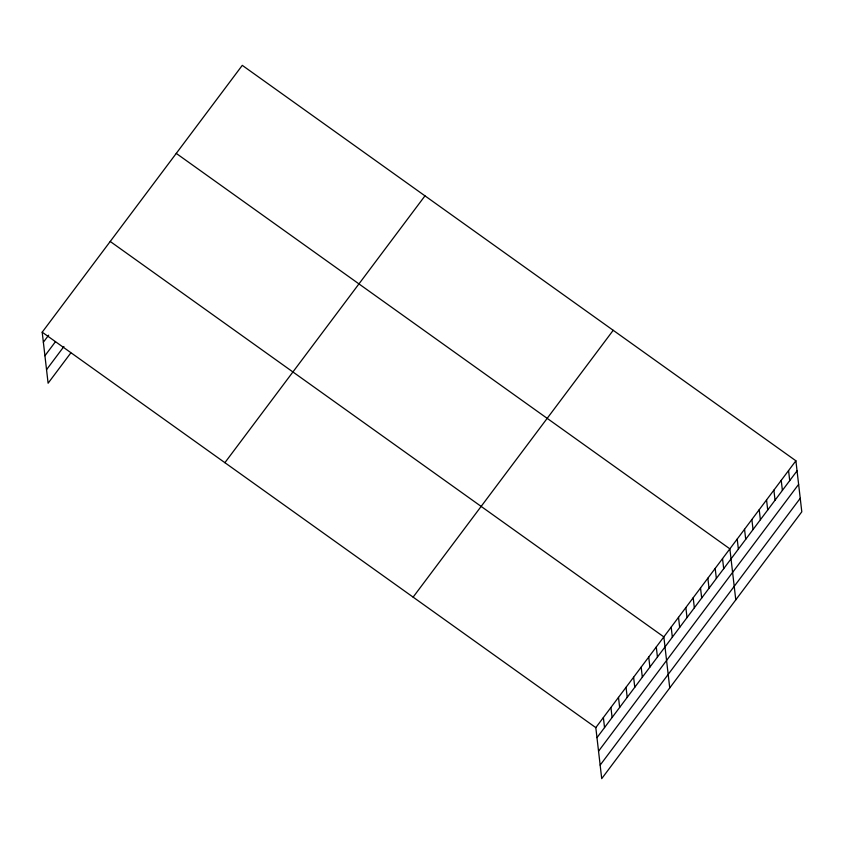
<?xml version="1.0" encoding="UTF-8"?>
<svg xmlns="http://www.w3.org/2000/svg" width="844" height="844" viewBox="0 0 844 844"><rect width="100%" height="100%" fill="white"/><g stroke="black" fill="none" stroke-linecap="round" stroke-linejoin="round"><path stroke-width="1.27" d="M70.78 352.971L48.108 383.208L42.2 332.188L242.281 65.357L795.892 460.792L801.8 511.812L601.719 778.643L595.811 727.623L795.892 460.792M43.361 342.231L48.657 335.173M44.922 355.757L55.504 341.641M46.536 369.683L63.922 346.504M224.894 462.681L424.975 195.85M413.117 597.13L613.208 330.299M596.982 737.667L797.063 470.836M598.544 751.192L798.624 484.351M600.158 765.118L800.239 498.287M176.259 153.408L729.87 548.843L735.778 599.862M110.226 241.468L663.848 636.904L669.746 687.923M42.2 332.188L595.811 727.623M788.56 470.572L789.72 480.616M781.227 480.363L782.388 490.406M773.885 490.142L775.045 500.186M766.552 499.922L767.713 509.966M759.22 509.713L760.381 519.756M751.877 519.493L753.038 529.536M744.545 529.283L745.706 539.327M737.202 539.063L738.373 549.106M722.538 558.633L723.698 568.677M715.195 568.413L716.356 578.456M707.863 578.203L709.023 588.236M700.52 587.983L701.691 598.027M693.188 597.763L694.348 607.807M685.856 607.553L687.016 617.597M678.513 617.333L679.673 627.377M671.18 627.113L672.341 637.157M656.284 646.979L657.444 657.022M648.73 657.065L649.891 667.108M641.166 667.14L642.326 677.183M633.612 677.226L634.772 687.269M626.048 687.301L627.208 697.344M618.494 697.387L619.654 707.43M610.929 707.462L612.09 717.505M603.376 717.548L604.536 727.591"/></g></svg>
